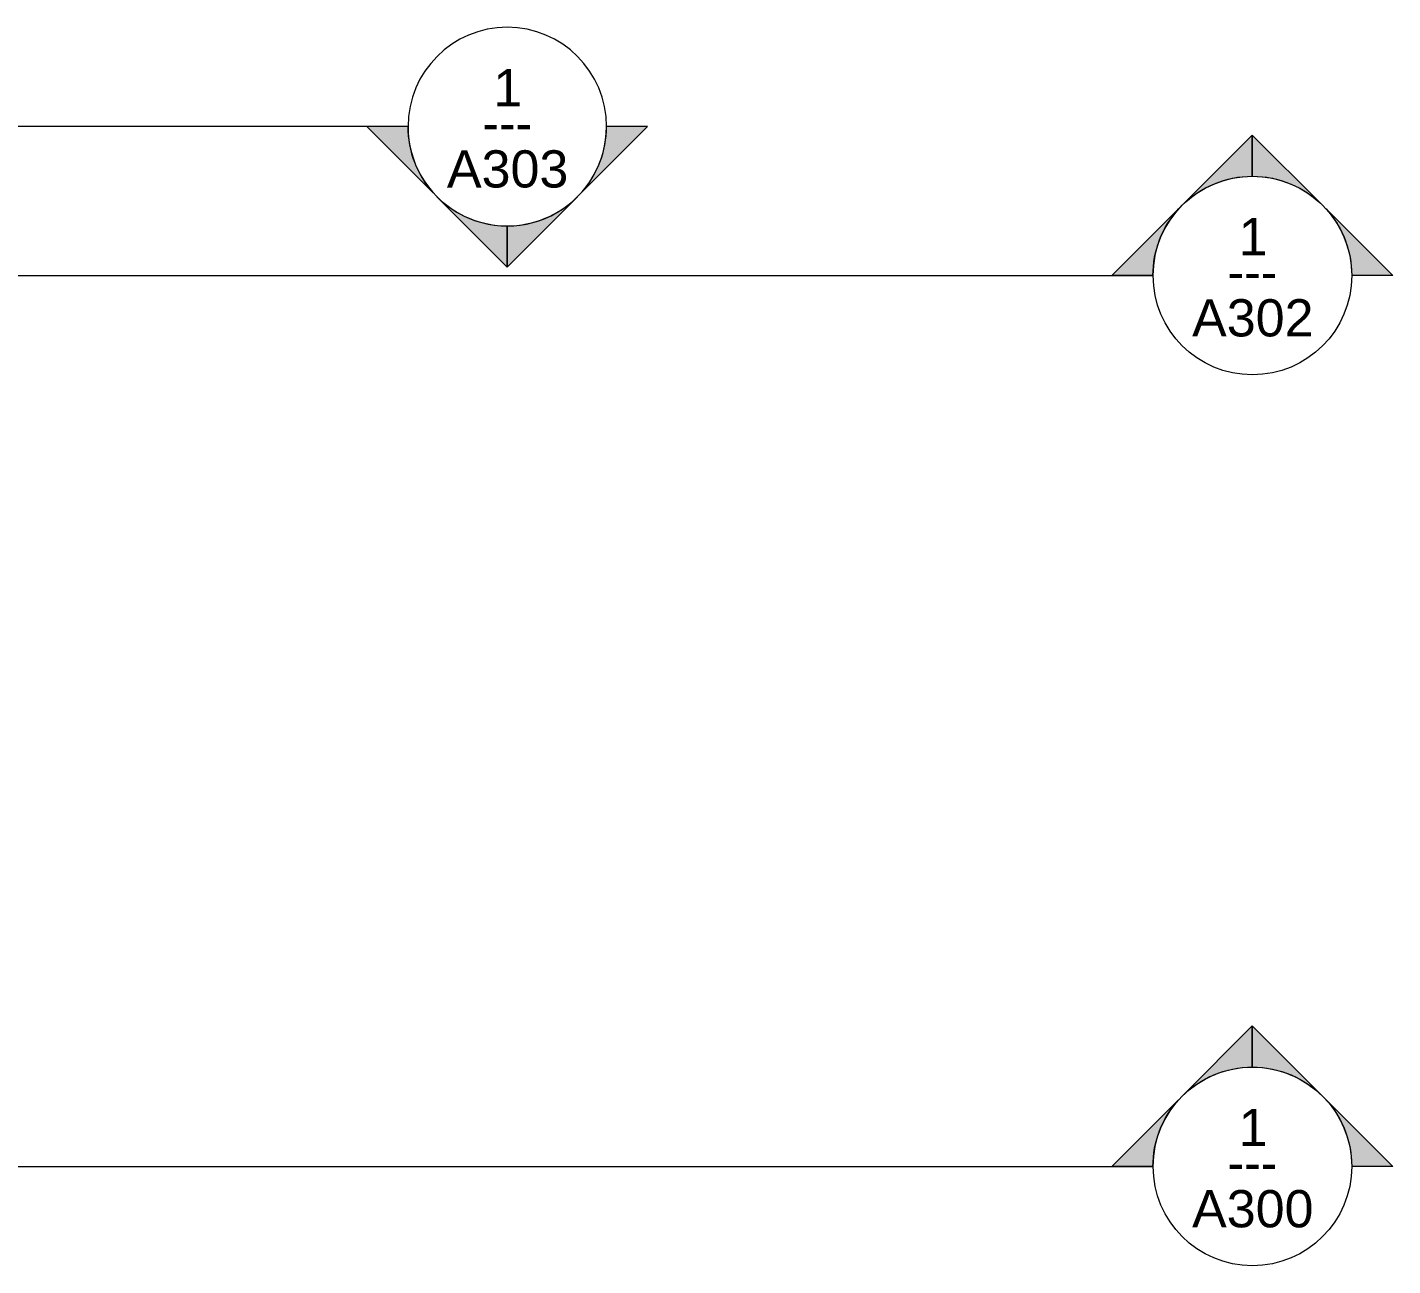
# Model space of a CAD drawing. Header units: inches. Extents: x -3276 to -1807, y 8217 to 9015.
# Drawn here: x -1981.9 to -1816.8, y 8654.2 to 8803.8 of the extents above; entities that cross this region are included whole.
import ezdxf

# ---------------------------------------------------------------- set-up
doc = ezdxf.new("R2010")
doc.units = ezdxf.units.IN
doc.header["$MEASUREMENT"] = 0
doc.layers.add('G-ANNO-SYMB-1', color=111, linetype='Continuous', lineweight=9)
doc.styles.add('Arial_2', font='arial.ttf', dxfattribs={"height": 4.5})
doc.styles.add('Century Gothic_1', font='ufonts.com_century-gothic.ttf', dxfattribs={"height": 4.5})

# ---------------------------------------------------------------- blocks, each defined once
blk = doc.blocks.new('Section - Section Head - Filled-22785-FLOOR PLAN - 1ST FLOOR')
at = {"layer": 'G-ANNO-SYMB-1'}
h = blk.add_hatch(color=256, dxfattribs=at)
edge = h.paths.add_edge_path(flags=0)
edge.add_line((-0.4268, 0.1768), (-0.25, 0.3536))
edge.add_line((-0.25, 0.3536), (-0.25, 0.25))
edge.add_arc((-0.25, 0), 0.25, 90, 135)
h = blk.add_hatch(color=256, dxfattribs=at)
edge = h.paths.add_edge_path(flags=0)
edge.add_arc((-0.25, 0), 0.25, 45, 90)
edge.add_line((-0.25, 0.25), (-0.25, 0.3536))
edge.add_line((-0.25, 0.3536), (-0.0732, 0.1768))
h = blk.add_hatch(color=256, dxfattribs=at)
edge = h.paths.add_edge_path(flags=0)
edge.add_arc((-0.25, 0), 0.2503, 137.9216, 180)
edge.add_line((-0.5003, 0), (-0.6036, 0))
edge.add_line((-0.6036, 0), (-0.4358, 0.1678))
h = blk.add_hatch(color=256, dxfattribs=at)
edge = h.paths.add_edge_path(flags=0)
edge.add_line((-0.0642, 0.1678), (0.1036, 0))
edge.add_line((0.1036, 0), (0.0003, 0))
edge.add_arc((-0.25, 0), 0.2503, 0, 42.0784)
for p, q in [((-0.25, 0.3536), (-0.4268, 0.1768)), ((-0.25, 0.25), (-0.25, 0.3536)), ((-0.0732, 0.1768), (-0.25, 0.3536)), ((-0.25, 0.3536), (-0.25, 0.25)), ((-0.4358, 0.1678), (-0.6036, 0)), ((0.1036, 0), (-0.0642, 0.1678)), ((-0.6036, 0), (-0.5003, 0)), ((0.0003, 0), (0.1036, 0))]:
    blk.add_line(p, q, dxfattribs=at)
for centre, radius, start, end in [((-0.2503, 0), 0.25, 360, 180), ((-0.25, 0), 0.25, 90, 135), ((-0.25, 0), 0.25, 45, 90), ((-0.25, 0), 0.2503, 137.9216, 180), ((-0.25, 0), 0.2503, 0, 42.0784), ((-0.2503, 0), 0.25, 180, 360)]:
    blk.add_arc(centre, radius, start, end, dxfattribs=at)

msp = doc.modelspace()

# ---------------------------------------------------------------- linework, layer by layer
at = {"layer": 'G-ANNO-SYMB-1'}
for p, q in [((-1935.85417, 8791.84586), (-3146.19525, 8791.84586)), ((-3247.23179, 8773.84586), (-1845.76611, 8773.84586)), ((-3247.23179, 8666.16698), (-1845.76611, 8666.16698))]:
    msp.add_line(p, q, dxfattribs=at)

# ---------------------------------------------------------------- block references
at = {"layer": 'G-ANNO-SYMB-1', "xscale": 47.99999999999997, "yscale": 47.99999999999997, "zscale": 47.99999999999997, "rotation": 180}
msp.add_blockref('Section - Section Head - Filled-22785-FLOOR PLAN - 1ST FLOOR', (-1935.85417, 8791.84586), dxfattribs=at)
at = {"layer": 'G-ANNO-SYMB-1', "extrusion": (0, 0, -1), "xscale": 47.99999999999997, "yscale": 47.99999999999997, "zscale": 47.99999999999997}
for p in [(1845.76611, 8773.84586), (1845.76611, 8666.16698)]:
    msp.add_blockref('Section - Section Head - Filled-22785-FLOOR PLAN - 1ST FLOOR', p, dxfattribs=at)

# ---------------------------------------------------------------- texts
at = {"layer": 'G-ANNO-SYMB-1', "char_height": 4.5, "attachment_point": 1}
for s, insert, width, style in [('1', (-1925.51466, 8798.80018), 4.242, 'Arial_2'), ('---', (-1926.84032, 8794.54683), 7.7265, 'Century Gothic_1'), ('A303', (-1931.13671, 8788.98206), 17.877, 'Arial_2'), ('1', (-1835.4266, 8780.80018), 4.242, 'Arial_2'), ('---', (-1836.75226, 8776.54683), 7.7265, 'Century Gothic_1'), ('A302', (-1841.04865, 8770.98206), 17.877, 'Arial_2'), ('1', (-1835.4266, 8673.1213), 4.242, 'Arial_2'), ('---', (-1836.75226, 8668.86796), 7.7265, 'Century Gothic_1'), ('A300', (-1841.04865, 8663.30318), 17.877, 'Arial_2')]:
    msp.add_mtext(s, dxfattribs=dict(at, insert=insert, width=width, style=style))

doc.saveas('drawing.dxf')
